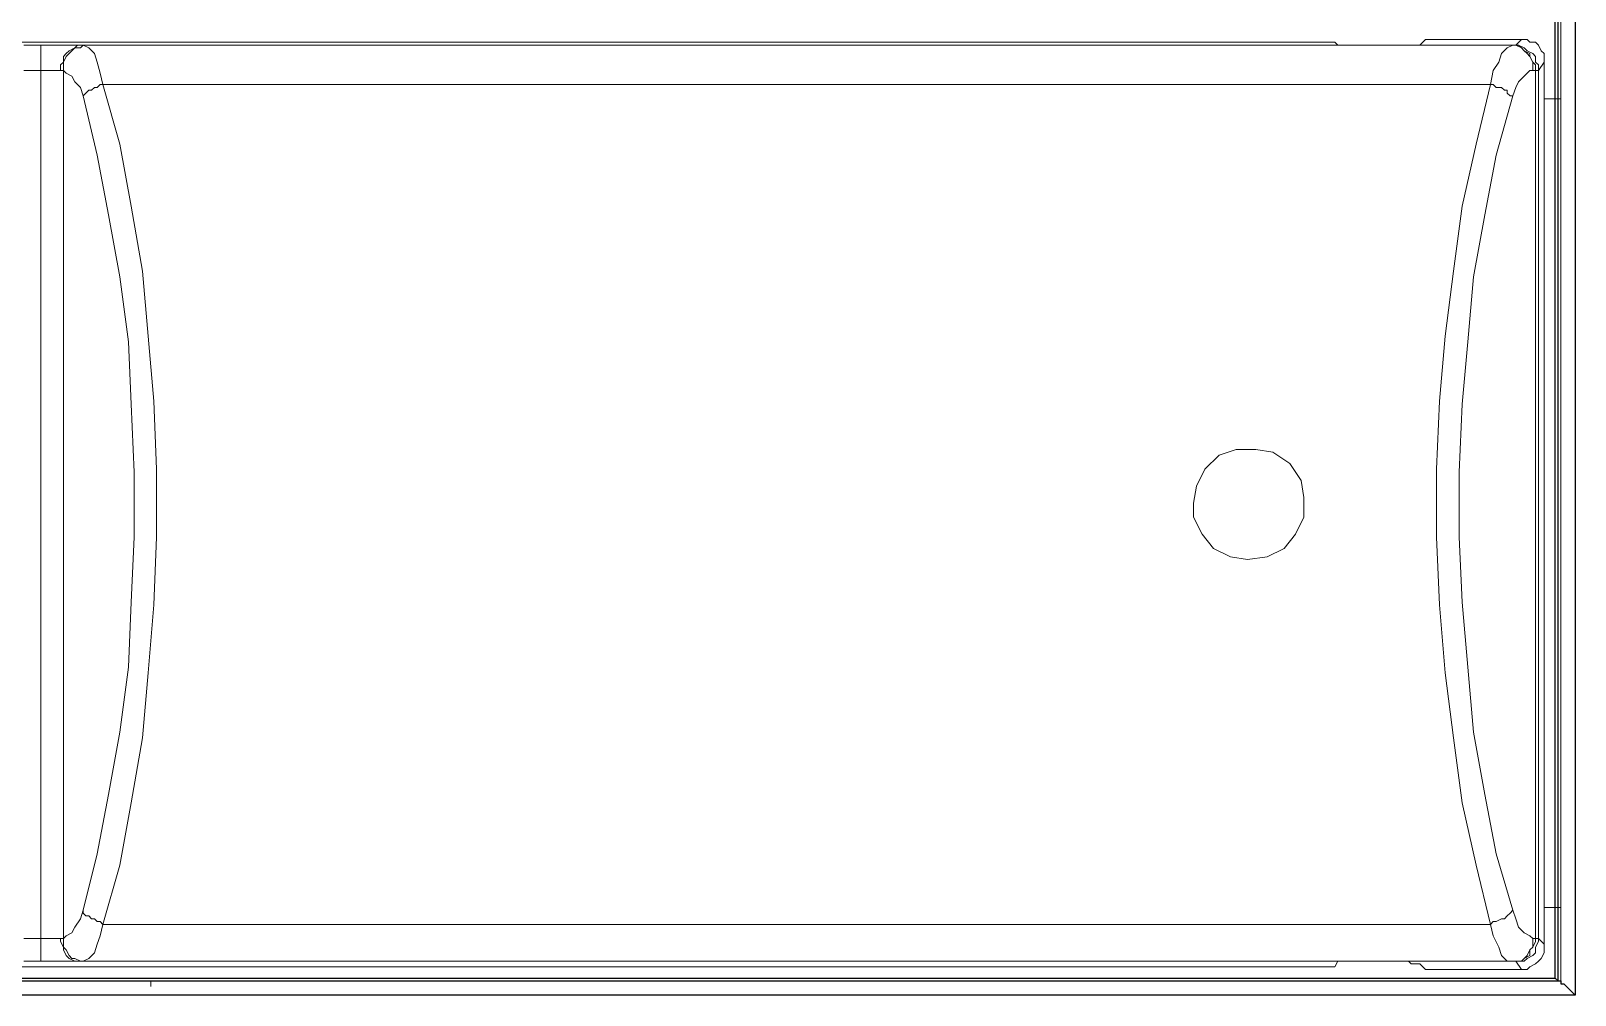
# Model space of a CAD drawing. Header units: centimetres. Extents: x -4.9 to 8, y -12.7 to 4.
# Drawn here: x -0.618 to 1.31, y -5.744 to -4.541 of the extents above; entities that cross this region are included whole.
import ezdxf

# ---------------------------------------------------------------- set-up
doc = ezdxf.new("R2010")
doc.units = ezdxf.units.CM
doc.header["$MEASUREMENT"] = 0
doc.layers.add('Layer 1', color=7, linetype='Continuous')

msp = doc.modelspace()

# ---------------------------------------------------------------- linework, layer by layer
at = {"layer": 'Layer 1', "color": 250, "lineweight": 25}
for points in [[(1.30966, 1.40011), (1.30966, 1.40011), (1.30966, -5.74365), (1.30966, -5.74365)], [(1.28495, -5.72248), (1.28495, -5.72248), (1.28495, 1.37893), (1.28495, 1.37893)], [(1.28848, -5.72601), (1.28848, -5.72601), (1.28848, 1.38246), (1.28848, 1.38246)], [(-2.53563, -5.72248), (-2.53563, -5.72248), (1.28495, -5.72248), (1.28495, -5.72248)], [(1.28495, -5.72248), (1.28495, -5.72248), (1.28848, -5.72601), (1.28848, -5.72601)], [(1.30966, -5.74365), (1.30966, -5.74365), (-2.5568, -5.74365), (-2.5568, -5.74365)], [(-2.53916, -5.72601), (-2.53916, -5.72601), (1.28848, -5.72601), (1.28848, -5.72601)]]:
    msp.add_open_spline(points, degree=3, dxfattribs=at)
at = {"layer": 'Layer 1', "color": 250, "lineweight": 20}
for points in [[(1.29203, -5.72601), (1.29203, -5.72601), (1.29203, -4.08911), (1.29203, -4.08911)], [(-2.24281, -4.55479), (-2.24281, -4.55479), (1.0098, -4.55479), (1.0098, -4.55479)], [(-0.62709, -4.55832), (-0.62709, -4.55832), (-0.60592, -4.55832), (-0.60592, -4.55832)], [(-0.55653, -4.55832), (-0.55653, -4.55832), (1.23206, -4.55832), (1.23206, -4.55832)], [(-0.55653, -4.55832), (-0.55653, -4.55832), (-0.553, -4.55832), (-0.553, -4.55832)], [(1.01333, -4.55832), (1.01333, -4.55832), (1.0098, -4.55479), (1.0098, -4.55479)], [(1.08389, -4.55832), (1.08389, -4.55832), (1.01333, -4.55832), (1.01333, -4.55832)], [(1.11564, -4.55832), (1.11564, -4.55832), (1.12269, -4.55126), (1.12269, -4.55126)], [(1.12269, -4.55126), (1.12269, -4.55126), (1.24264, -4.55126), (1.24264, -4.55126)], [(1.23206, -4.55832), (1.23206, -4.55832), (1.23206, -4.55832), (1.23206, -4.55832)], [(1.23558, -4.55832), (1.23558, -4.55832), (1.24264, -4.55126), (1.24264, -4.55126)], [(1.27086, -4.57949), (1.27086, -4.57949), (1.26381, -4.59007), (1.26381, -4.59007)], [(1.27086, -4.62535), (1.27086, -4.62535), (1.27086, -4.57949), (1.27086, -4.57949)], [(-0.60592, -4.59007), (-0.60592, -4.59007), (-0.62709, -4.59007), (-0.62709, -4.59007)], [(-0.60592, -5.67309), (-0.60592, -5.67309), (-0.60592, -4.59007), (-0.60592, -4.59007)], [(-0.5777, -4.59007), (-0.5777, -4.59007), (-0.58123, -4.59007), (-0.58123, -4.59007)], [(-0.5777, -5.67309), (-0.5777, -5.67309), (-0.5777, -4.59007), (-0.5777, -4.59007)], [(-0.52831, -4.60771), (-0.52831, -4.60771), (1.20383, -4.60771), (1.20383, -4.60771)], [(1.26028, -4.59007), (1.26028, -4.59007), (1.25675, -4.59007), (1.25675, -4.59007)], [(1.26028, -5.67309), (1.26028, -5.67309), (1.26028, -4.59007), (1.26028, -4.59007)], [(1.26381, -4.59007), (1.26381, -4.59007), (1.26381, -5.67309), (1.26381, -5.67309)], [(1.27086, -4.62535), (1.27086, -4.62535), (1.27086, -5.63429), (1.27086, -5.63429)], [(1.27086, -4.62535), (1.27086, -4.62535), (1.29203, -4.62535), (1.29203, -4.62535)], [(1.27086, -5.68015), (1.27086, -5.68015), (1.27086, -5.63429), (1.27086, -5.63429)], [(1.27086, -5.63429), (1.27086, -5.63429), (1.29203, -5.63429), (1.29203, -5.63429)], [(-0.52831, -5.65546), (-0.52831, -5.65546), (1.20383, -5.65546), (1.20383, -5.65546)], [(-0.62709, -5.67309), (-0.62709, -5.67309), (-0.60592, -5.67309), (-0.60592, -5.67309)], [(-0.58123, -5.67309), (-0.58123, -5.67309), (-0.5777, -5.67309), (-0.5777, -5.67309)], [(1.25675, -5.67309), (1.25675, -5.67309), (1.26028, -5.67309), (1.26028, -5.67309)], [(1.26028, -5.67309), (1.26028, -5.67309), (1.26381, -5.67309), (1.26381, -5.67309)], [(1.26381, -5.67309), (1.26381, -5.67309), (1.27086, -5.68015), (1.27086, -5.68015)], [(-0.60592, -5.70132), (-0.60592, -5.70132), (-0.62709, -5.70132), (-0.62709, -5.70132)], [(-0.55653, -5.70132), (-0.55653, -5.70132), (1.23206, -5.70132), (1.23206, -5.70132)], [(-0.553, -5.70132), (-0.553, -5.70132), (-0.55653, -5.70132), (-0.55653, -5.70132)], [(1.01333, -5.70132), (1.01333, -5.70132), (1.0098, -5.70837), (1.0098, -5.70837)], [(1.08389, -5.70132), (1.08389, -5.70132), (1.01333, -5.70132), (1.01333, -5.70132)], [(1.12269, -5.7119), (1.12269, -5.7119), (1.11564, -5.70485), (1.11564, -5.70485)], [(1.23206, -5.70132), (1.23206, -5.70132), (1.23206, -5.70132), (1.23206, -5.70132)], [(1.24264, -5.7119), (1.24264, -5.7119), (1.23558, -5.70132), (1.23558, -5.70132)], [(1.0098, -5.70837), (1.0098, -5.70837), (-2.24281, -5.70837), (-2.24281, -5.70837)], [(1.12269, -5.7119), (1.12269, -5.7119), (1.24264, -5.7119), (1.24264, -5.7119)], [(-0.46834, -5.73307), (-0.46834, -5.73307), (-0.46834, -5.72601), (-0.46834, -5.72601)], [(-0.46834, -5.72601), (-0.46834, -5.72601), (1.29203, -5.72601), (1.29203, -5.72601)]]:
    msp.add_open_spline(points, degree=3, dxfattribs=at)
for points, knots in [([(-0.60592, -4.55832), (-0.60592, -4.55832), (-0.59534, -4.55832), (-0.59534, -4.55832), (-0.59534, -4.55832), (-0.59534, -4.55832), (-0.58123, -4.55832), (-0.58123, -4.55832), (-0.58123, -4.55832), (-0.58123, -4.55832), (-0.57064, -4.55832), (-0.57064, -4.55832), (-0.57064, -4.55832), (-0.57064, -4.55832), (-0.56359, -4.55832), (-0.56359, -4.55832), (-0.56359, -4.55832), (-0.56359, -4.55832), (-0.55653, -4.55832), (-0.55653, -4.55832)], [0, 0, 0, 0, 0.1666667, 0.1666667, 0.1666667, 0.1666667, 0.3333333, 0.3333333, 0.3333333, 0.3333333, 0.5, 0.5, 0.5, 0.5, 0.6666667, 0.6666667, 0.6666667, 0.6666667, 1, 1, 1, 1]), ([(-0.60592, -4.55832), (-0.60592, -4.55832), (-0.60592, -4.55832), (-0.60592, -4.55832), (-0.60592, -4.55832), (-0.60592, -4.55832), (-0.60592, -4.56184), (-0.60592, -4.56184), (-0.60592, -4.56184), (-0.60592, -4.56184), (-0.60592, -4.56537), (-0.60592, -4.56537), (-0.60592, -4.56537), (-0.60592, -4.56537), (-0.60592, -4.5689), (-0.60592, -4.5689), (-0.60592, -4.5689), (-0.60592, -4.5689), (-0.60592, -4.57243), (-0.60592, -4.57243), (-0.60592, -4.57243), (-0.60592, -4.57243), (-0.60592, -4.57596), (-0.60592, -4.57596), (-0.60592, -4.57596), (-0.60592, -4.57596), (-0.60592, -4.58301), (-0.60592, -4.58301), (-0.60592, -4.58301), (-0.60592, -4.58301), (-0.60592, -4.59007), (-0.60592, -4.59007)], [0, 0, 0, 0, 0.1111111, 0.1111111, 0.1111111, 0.1111111, 0.2222222, 0.2222222, 0.2222222, 0.2222222, 0.3333333, 0.3333333, 0.3333333, 0.3333333, 0.4444444, 0.4444444, 0.4444444, 0.4444444, 0.5555556, 0.5555556, 0.5555556, 0.5555556, 0.6666667, 0.6666667, 0.6666667, 0.6666667, 0.7777778, 0.7777778, 0.7777778, 0.7777778, 1, 1, 1, 1]), ([(-0.55653, -4.55832), (-0.55653, -4.55832), (-0.56006, -4.55832), (-0.56006, -4.55832), (-0.56006, -4.55832), (-0.56006, -4.55832), (-0.56359, -4.56184), (-0.56359, -4.56184), (-0.56359, -4.56184), (-0.56359, -4.56184), (-0.57064, -4.56537), (-0.57064, -4.56537), (-0.57064, -4.56537), (-0.57064, -4.56537), (-0.57417, -4.5689), (-0.57417, -4.5689), (-0.57417, -4.5689), (-0.57417, -4.5689), (-0.5777, -4.57243), (-0.5777, -4.57243), (-0.5777, -4.57243), (-0.5777, -4.57243), (-0.5777, -4.57949), (-0.5777, -4.57949), (-0.5777, -4.57949), (-0.5777, -4.57949), (-0.58123, -4.58301), (-0.58123, -4.58301), (-0.58123, -4.58301), (-0.58123, -4.58301), (-0.58123, -4.59007), (-0.58123, -4.59007)], [0, 0, 0, 0, 0.1111111, 0.1111111, 0.1111111, 0.1111111, 0.2222222, 0.2222222, 0.2222222, 0.2222222, 0.3333333, 0.3333333, 0.3333333, 0.3333333, 0.4444444, 0.4444444, 0.4444444, 0.4444444, 0.5555556, 0.5555556, 0.5555556, 0.5555556, 0.6666667, 0.6666667, 0.6666667, 0.6666667, 0.7777778, 0.7777778, 0.7777778, 0.7777778, 1, 1, 1, 1]), ([(-0.553, -4.55832), (-0.553, -4.55832), (-0.55653, -4.56184), (-0.55653, -4.56184), (-0.55653, -4.56184), (-0.55653, -4.56184), (-0.56359, -4.56184), (-0.56359, -4.56184), (-0.56359, -4.56184), (-0.56359, -4.56184), (-0.56712, -4.56537), (-0.56712, -4.56537), (-0.56712, -4.56537), (-0.56712, -4.56537), (-0.57064, -4.5689), (-0.57064, -4.5689), (-0.57064, -4.5689), (-0.57064, -4.5689), (-0.57417, -4.57243), (-0.57417, -4.57243), (-0.57417, -4.57243), (-0.57417, -4.57243), (-0.5777, -4.57949), (-0.5777, -4.57949), (-0.5777, -4.57949), (-0.5777, -4.57949), (-0.5777, -4.58301), (-0.5777, -4.58301), (-0.5777, -4.58301), (-0.5777, -4.58301), (-0.5777, -4.59007), (-0.5777, -4.59007)], [0, 0, 0, 0, 0.1111111, 0.1111111, 0.1111111, 0.1111111, 0.2222222, 0.2222222, 0.2222222, 0.2222222, 0.3333333, 0.3333333, 0.3333333, 0.3333333, 0.4444444, 0.4444444, 0.4444444, 0.4444444, 0.5555556, 0.5555556, 0.5555556, 0.5555556, 0.6666667, 0.6666667, 0.6666667, 0.6666667, 0.7777778, 0.7777778, 0.7777778, 0.7777778, 1, 1, 1, 1]), ([(-0.553, -4.55832), (-0.553, -4.55832), (-0.54595, -4.56184), (-0.54595, -4.56184), (-0.54595, -4.56184), (-0.54595, -4.56184), (-0.53889, -4.5689), (-0.53889, -4.5689), (-0.53889, -4.5689), (-0.53889, -4.5689), (-0.53537, -4.57949), (-0.53537, -4.57949), (-0.53537, -4.57949), (-0.53537, -4.57949), (-0.53184, -4.5936), (-0.53184, -4.5936), (-0.53184, -4.5936), (-0.53184, -4.5936), (-0.52831, -4.60771), (-0.52831, -4.60771)], [0, 0, 0, 0, 0.1666667, 0.1666667, 0.1666667, 0.1666667, 0.3333333, 0.3333333, 0.3333333, 0.3333333, 0.5, 0.5, 0.5, 0.5, 0.6666667, 0.6666667, 0.6666667, 0.6666667, 1, 1, 1, 1]), ([(1.11564, -4.55832), (1.11564, -4.55832), (1.11564, -4.55832), (1.11564, -4.55832), (1.11564, -4.55832), (1.11564, -4.55832), (1.11211, -4.55832), (1.11211, -4.55832), (1.11211, -4.55832), (1.11211, -4.55832), (1.10858, -4.55832), (1.10858, -4.55832), (1.10858, -4.55832), (1.10858, -4.55832), (1.10506, -4.55832), (1.10506, -4.55832), (1.10506, -4.55832), (1.10506, -4.55832), (1.10153, -4.55832), (1.10153, -4.55832), (1.10153, -4.55832), (1.10153, -4.55832), (1.098, -4.55832), (1.098, -4.55832), (1.098, -4.55832), (1.098, -4.55832), (1.09094, -4.55832), (1.09094, -4.55832), (1.09094, -4.55832), (1.09094, -4.55832), (1.08389, -4.55832), (1.08389, -4.55832)], [0, 0, 0, 0, 0.1111111, 0.1111111, 0.1111111, 0.1111111, 0.2222222, 0.2222222, 0.2222222, 0.2222222, 0.3333333, 0.3333333, 0.3333333, 0.3333333, 0.4444444, 0.4444444, 0.4444444, 0.4444444, 0.5555556, 0.5555556, 0.5555556, 0.5555556, 0.6666667, 0.6666667, 0.6666667, 0.6666667, 0.7777778, 0.7777778, 0.7777778, 0.7777778, 1, 1, 1, 1]), ([(1.20383, -4.60771), (1.20383, -4.60771), (1.20736, -4.59007), (1.20736, -4.59007), (1.20736, -4.59007), (1.20736, -4.59007), (1.21442, -4.57949), (1.21442, -4.57949), (1.21442, -4.57949), (1.21442, -4.57949), (1.21794, -4.5689), (1.21794, -4.5689), (1.21794, -4.5689), (1.21794, -4.5689), (1.225, -4.56184), (1.225, -4.56184), (1.225, -4.56184), (1.225, -4.56184), (1.23206, -4.55832), (1.23206, -4.55832)], [0, 0, 0, 0, 0.1666667, 0.1666667, 0.1666667, 0.1666667, 0.3333333, 0.3333333, 0.3333333, 0.3333333, 0.5, 0.5, 0.5, 0.5, 0.6666667, 0.6666667, 0.6666667, 0.6666667, 1, 1, 1, 1]), ([(1.23206, -4.55832), (1.23206, -4.55832), (1.23558, -4.55832), (1.23558, -4.55832), (1.23558, -4.55832), (1.23558, -4.55832), (1.24264, -4.56184), (1.24264, -4.56184), (1.24264, -4.56184), (1.24264, -4.56184), (1.24617, -4.56537), (1.24617, -4.56537), (1.24617, -4.56537), (1.24617, -4.56537), (1.24969, -4.5689), (1.24969, -4.5689), (1.24969, -4.5689), (1.24969, -4.5689), (1.25322, -4.57243), (1.25322, -4.57243), (1.25322, -4.57243), (1.25322, -4.57243), (1.25675, -4.57949), (1.25675, -4.57949), (1.25675, -4.57949), (1.25675, -4.57949), (1.25675, -4.58301), (1.25675, -4.58301), (1.25675, -4.58301), (1.25675, -4.58301), (1.25675, -4.59007), (1.25675, -4.59007)], [0, 0, 0, 0, 0.1111111, 0.1111111, 0.1111111, 0.1111111, 0.2222222, 0.2222222, 0.2222222, 0.2222222, 0.3333333, 0.3333333, 0.3333333, 0.3333333, 0.4444444, 0.4444444, 0.4444444, 0.4444444, 0.5555556, 0.5555556, 0.5555556, 0.5555556, 0.6666667, 0.6666667, 0.6666667, 0.6666667, 0.7777778, 0.7777778, 0.7777778, 0.7777778, 1, 1, 1, 1]), ([(1.23206, -4.55832), (1.23206, -4.55832), (1.23911, -4.55832), (1.23911, -4.55832), (1.23911, -4.55832), (1.23911, -4.55832), (1.24264, -4.56184), (1.24264, -4.56184), (1.24264, -4.56184), (1.24264, -4.56184), (1.24617, -4.56537), (1.24617, -4.56537), (1.24617, -4.56537), (1.24617, -4.56537), (1.25322, -4.5689), (1.25322, -4.5689), (1.25322, -4.5689), (1.25322, -4.5689), (1.25322, -4.57243), (1.25322, -4.57243), (1.25322, -4.57243), (1.25322, -4.57243), (1.25675, -4.57949), (1.25675, -4.57949), (1.25675, -4.57949), (1.25675, -4.57949), (1.26028, -4.58301), (1.26028, -4.58301), (1.26028, -4.58301), (1.26028, -4.58301), (1.26028, -4.59007), (1.26028, -4.59007)], [0, 0, 0, 0, 0.1111111, 0.1111111, 0.1111111, 0.1111111, 0.2222222, 0.2222222, 0.2222222, 0.2222222, 0.3333333, 0.3333333, 0.3333333, 0.3333333, 0.4444444, 0.4444444, 0.4444444, 0.4444444, 0.5555556, 0.5555556, 0.5555556, 0.5555556, 0.6666667, 0.6666667, 0.6666667, 0.6666667, 0.7777778, 0.7777778, 0.7777778, 0.7777778, 1, 1, 1, 1]), ([(1.23206, -4.55832), (1.23206, -4.55832), (1.23206, -4.55832), (1.23206, -4.55832), (1.23206, -4.55832), (1.23206, -4.55832), (1.23558, -4.55832), (1.23558, -4.55832)], [0, 0, 0, 0, 0.3333333, 0.3333333, 0.3333333, 0.3333333, 1, 1, 1, 1]), ([(1.23558, -4.55832), (1.23558, -4.55832), (1.23911, -4.55832), (1.23911, -4.55832), (1.23911, -4.55832), (1.23911, -4.55832), (1.24617, -4.56184), (1.24617, -4.56184), (1.24617, -4.56184), (1.24617, -4.56184), (1.24969, -4.56537), (1.24969, -4.56537), (1.24969, -4.56537), (1.24969, -4.56537), (1.25675, -4.5689), (1.25675, -4.5689), (1.25675, -4.5689), (1.25675, -4.5689), (1.26028, -4.57243), (1.26028, -4.57243), (1.26028, -4.57243), (1.26028, -4.57243), (1.26028, -4.57949), (1.26028, -4.57949), (1.26028, -4.57949), (1.26028, -4.57949), (1.26381, -4.58301), (1.26381, -4.58301), (1.26381, -4.58301), (1.26381, -4.58301), (1.26381, -4.59007), (1.26381, -4.59007)], [0, 0, 0, 0, 0.1111111, 0.1111111, 0.1111111, 0.1111111, 0.2222222, 0.2222222, 0.2222222, 0.2222222, 0.3333333, 0.3333333, 0.3333333, 0.3333333, 0.4444444, 0.4444444, 0.4444444, 0.4444444, 0.5555556, 0.5555556, 0.5555556, 0.5555556, 0.6666667, 0.6666667, 0.6666667, 0.6666667, 0.7777778, 0.7777778, 0.7777778, 0.7777778, 1, 1, 1, 1]), ([(1.24264, -4.55126), (1.24264, -4.55126), (1.24969, -4.55126), (1.24969, -4.55126), (1.24969, -4.55126), (1.24969, -4.55126), (1.25322, -4.55479), (1.25322, -4.55479), (1.25322, -4.55479), (1.25322, -4.55479), (1.26028, -4.55479), (1.26028, -4.55479), (1.26028, -4.55479), (1.26028, -4.55479), (1.26381, -4.55832), (1.26381, -4.55832), (1.26381, -4.55832), (1.26381, -4.55832), (1.26733, -4.56537), (1.26733, -4.56537), (1.26733, -4.56537), (1.26733, -4.56537), (1.27086, -4.5689), (1.27086, -4.5689), (1.27086, -4.5689), (1.27086, -4.5689), (1.27086, -4.57596), (1.27086, -4.57596), (1.27086, -4.57596), (1.27086, -4.57596), (1.27086, -4.57949), (1.27086, -4.57949)], [0, 0, 0, 0, 0.1111111, 0.1111111, 0.1111111, 0.1111111, 0.2222222, 0.2222222, 0.2222222, 0.2222222, 0.3333333, 0.3333333, 0.3333333, 0.3333333, 0.4444444, 0.4444444, 0.4444444, 0.4444444, 0.5555556, 0.5555556, 0.5555556, 0.5555556, 0.6666667, 0.6666667, 0.6666667, 0.6666667, 0.7777778, 0.7777778, 0.7777778, 0.7777778, 1, 1, 1, 1]), ([(-0.58123, -4.59007), (-0.58123, -4.59007), (-0.58475, -4.59007), (-0.58475, -4.59007), (-0.58475, -4.59007), (-0.58475, -4.59007), (-0.58828, -4.59007), (-0.58828, -4.59007), (-0.58828, -4.59007), (-0.58828, -4.59007), (-0.59534, -4.59007), (-0.59534, -4.59007), (-0.59534, -4.59007), (-0.59534, -4.59007), (-0.59887, -4.59007), (-0.59887, -4.59007), (-0.59887, -4.59007), (-0.59887, -4.59007), (-0.60592, -4.59007), (-0.60592, -4.59007)], [0, 0, 0, 0, 0.1666667, 0.1666667, 0.1666667, 0.1666667, 0.3333333, 0.3333333, 0.3333333, 0.3333333, 0.5, 0.5, 0.5, 0.5, 0.6666667, 0.6666667, 0.6666667, 0.6666667, 1, 1, 1, 1]), ([(-0.553, -4.62182), (-0.553, -4.62182), (-0.55653, -4.61124), (-0.55653, -4.61124), (-0.55653, -4.61124), (-0.55653, -4.61124), (-0.56359, -4.60418), (-0.56359, -4.60418), (-0.56359, -4.60418), (-0.56359, -4.60418), (-0.56712, -4.59712), (-0.56712, -4.59712), (-0.56712, -4.59712), (-0.56712, -4.59712), (-0.57417, -4.5936), (-0.57417, -4.5936), (-0.57417, -4.5936), (-0.57417, -4.5936), (-0.5777, -4.59007), (-0.5777, -4.59007)], [0, 0, 0, 0, 0.1666667, 0.1666667, 0.1666667, 0.1666667, 0.3333333, 0.3333333, 0.3333333, 0.3333333, 0.5, 0.5, 0.5, 0.5, 0.6666667, 0.6666667, 0.6666667, 0.6666667, 1, 1, 1, 1]), ([(-0.52831, -4.60771), (-0.52831, -4.60771), (-0.53184, -4.60771), (-0.53184, -4.60771), (-0.53184, -4.60771), (-0.53184, -4.60771), (-0.53537, -4.61124), (-0.53537, -4.61124), (-0.53537, -4.61124), (-0.53537, -4.61124), (-0.53889, -4.61124), (-0.53889, -4.61124), (-0.53889, -4.61124), (-0.53889, -4.61124), (-0.54242, -4.61476), (-0.54242, -4.61476), (-0.54242, -4.61476), (-0.54242, -4.61476), (-0.54595, -4.61476), (-0.54595, -4.61476), (-0.54595, -4.61476), (-0.54595, -4.61476), (-0.54948, -4.61829), (-0.54948, -4.61829), (-0.54948, -4.61829), (-0.54948, -4.61829), (-0.553, -4.62182), (-0.553, -4.62182)], [0, 0, 0, 0, 0.125, 0.125, 0.125, 0.125, 0.25, 0.25, 0.25, 0.25, 0.375, 0.375, 0.375, 0.375, 0.5, 0.5, 0.5, 0.5, 0.625, 0.625, 0.625, 0.625, 0.75, 0.75, 0.75, 0.75, 1, 1, 1, 1]), ([(-0.52831, -4.60771), (-0.52831, -4.60771), (-0.50714, -4.68179), (-0.50714, -4.68179), (-0.50714, -4.68179), (-0.50714, -4.68179), (-0.49303, -4.7594), (-0.49303, -4.7594), (-0.49303, -4.7594), (-0.49303, -4.7594), (-0.47892, -4.84054), (-0.47892, -4.84054), (-0.47892, -4.84054), (-0.47892, -4.84054), (-0.47187, -4.92168), (-0.47187, -4.92168), (-0.47187, -4.92168), (-0.47187, -4.92168), (-0.46481, -5.00282), (-0.46481, -5.00282), (-0.46481, -5.00282), (-0.46481, -5.00282), (-0.46128, -5.08749), (-0.46128, -5.08749), (-0.46128, -5.08749), (-0.46128, -5.08749), (-0.46128, -5.17215), (-0.46128, -5.17215), (-0.46128, -5.17215), (-0.46128, -5.17215), (-0.46481, -5.25682), (-0.46481, -5.25682), (-0.46481, -5.25682), (-0.46481, -5.25682), (-0.47187, -5.34149), (-0.47187, -5.34149), (-0.47187, -5.34149), (-0.47187, -5.34149), (-0.47892, -5.42262), (-0.47892, -5.42262), (-0.47892, -5.42262), (-0.47892, -5.42262), (-0.49303, -5.50376), (-0.49303, -5.50376), (-0.49303, -5.50376), (-0.49303, -5.50376), (-0.50714, -5.58137), (-0.50714, -5.58137), (-0.50714, -5.58137), (-0.50714, -5.58137), (-0.52831, -5.65546), (-0.52831, -5.65546)], [0, 0, 0, 0, 0.0714286, 0.0714286, 0.0714286, 0.0714286, 0.1428571, 0.1428571, 0.1428571, 0.1428571, 0.2142857, 0.2142857, 0.2142857, 0.2142857, 0.2857143, 0.2857143, 0.2857143, 0.2857143, 0.3571429, 0.3571429, 0.3571429, 0.3571429, 0.4285714, 0.4285714, 0.4285714, 0.4285714, 0.5, 0.5, 0.5, 0.5, 0.5714286, 0.5714286, 0.5714286, 0.5714286, 0.6428571, 0.6428571, 0.6428571, 0.6428571, 0.7142857, 0.7142857, 0.7142857, 0.7142857, 0.7857143, 0.7857143, 0.7857143, 0.7857143, 0.8571429, 0.8571429, 0.8571429, 0.8571429, 1, 1, 1, 1]), ([(1.20383, -5.65546), (1.20383, -5.65546), (1.18619, -5.58137), (1.18619, -5.58137), (1.18619, -5.58137), (1.18619, -5.58137), (1.16855, -5.50376), (1.16855, -5.50376), (1.16855, -5.50376), (1.16855, -5.50376), (1.15797, -5.42262), (1.15797, -5.42262), (1.15797, -5.42262), (1.15797, -5.42262), (1.14739, -5.34149), (1.14739, -5.34149), (1.14739, -5.34149), (1.14739, -5.34149), (1.14033, -5.25682), (1.14033, -5.25682), (1.14033, -5.25682), (1.14033, -5.25682), (1.13681, -5.17215), (1.13681, -5.17215), (1.13681, -5.17215), (1.13681, -5.17215), (1.13681, -5.08749), (1.13681, -5.08749), (1.13681, -5.08749), (1.13681, -5.08749), (1.14033, -5.00282), (1.14033, -5.00282), (1.14033, -5.00282), (1.14033, -5.00282), (1.14739, -4.92168), (1.14739, -4.92168), (1.14739, -4.92168), (1.14739, -4.92168), (1.15797, -4.84054), (1.15797, -4.84054), (1.15797, -4.84054), (1.15797, -4.84054), (1.16855, -4.7594), (1.16855, -4.7594), (1.16855, -4.7594), (1.16855, -4.7594), (1.18619, -4.68179), (1.18619, -4.68179), (1.18619, -4.68179), (1.18619, -4.68179), (1.20383, -4.60771), (1.20383, -4.60771)], [0, 0, 0, 0, 0.0714286, 0.0714286, 0.0714286, 0.0714286, 0.1428571, 0.1428571, 0.1428571, 0.1428571, 0.2142857, 0.2142857, 0.2142857, 0.2142857, 0.2857143, 0.2857143, 0.2857143, 0.2857143, 0.3571429, 0.3571429, 0.3571429, 0.3571429, 0.4285714, 0.4285714, 0.4285714, 0.4285714, 0.5, 0.5, 0.5, 0.5, 0.5714286, 0.5714286, 0.5714286, 0.5714286, 0.6428571, 0.6428571, 0.6428571, 0.6428571, 0.7142857, 0.7142857, 0.7142857, 0.7142857, 0.7857143, 0.7857143, 0.7857143, 0.7857143, 0.8571429, 0.8571429, 0.8571429, 0.8571429, 1, 1, 1, 1]), ([(1.20383, -4.60771), (1.20383, -4.60771), (1.20736, -4.60771), (1.20736, -4.60771), (1.20736, -4.60771), (1.20736, -4.60771), (1.21089, -4.61124), (1.21089, -4.61124), (1.21089, -4.61124), (1.21089, -4.61124), (1.21794, -4.61124), (1.21794, -4.61124), (1.21794, -4.61124), (1.21794, -4.61124), (1.22147, -4.61476), (1.22147, -4.61476), (1.22147, -4.61476), (1.22147, -4.61476), (1.225, -4.61476), (1.225, -4.61476), (1.225, -4.61476), (1.225, -4.61476), (1.225, -4.61829), (1.225, -4.61829), (1.225, -4.61829), (1.225, -4.61829), (1.22853, -4.62182), (1.22853, -4.62182), (1.22853, -4.62182), (1.22853, -4.62182), (1.23206, -4.62182), (1.23206, -4.62182)], [0, 0, 0, 0, 0.1111111, 0.1111111, 0.1111111, 0.1111111, 0.2222222, 0.2222222, 0.2222222, 0.2222222, 0.3333333, 0.3333333, 0.3333333, 0.3333333, 0.4444444, 0.4444444, 0.4444444, 0.4444444, 0.5555556, 0.5555556, 0.5555556, 0.5555556, 0.6666667, 0.6666667, 0.6666667, 0.6666667, 0.7777778, 0.7777778, 0.7777778, 0.7777778, 1, 1, 1, 1]), ([(1.25675, -4.59007), (1.25675, -4.59007), (1.25322, -4.59007), (1.25322, -4.59007), (1.25322, -4.59007), (1.25322, -4.59007), (1.24617, -4.59712), (1.24617, -4.59712), (1.24617, -4.59712), (1.24617, -4.59712), (1.23911, -4.60418), (1.23911, -4.60418), (1.23911, -4.60418), (1.23911, -4.60418), (1.23558, -4.61124), (1.23558, -4.61124), (1.23558, -4.61124), (1.23558, -4.61124), (1.23206, -4.62182), (1.23206, -4.62182)], [0, 0, 0, 0, 0.1666667, 0.1666667, 0.1666667, 0.1666667, 0.3333333, 0.3333333, 0.3333333, 0.3333333, 0.5, 0.5, 0.5, 0.5, 0.6666667, 0.6666667, 0.6666667, 0.6666667, 1, 1, 1, 1]), ([(1.26381, -4.59007), (1.26381, -4.59007), (1.26381, -4.59007), (1.26381, -4.59007), (1.26381, -4.59007), (1.26381, -4.59007), (1.26028, -4.59007), (1.26028, -4.59007)], [0, 0, 0, 0, 0.3333333, 0.3333333, 0.3333333, 0.3333333, 1, 1, 1, 1]), ([(-0.553, -5.63782), (-0.553, -5.63782), (-0.53537, -5.56726), (-0.53537, -5.56726), (-0.53537, -5.56726), (-0.53537, -5.56726), (-0.52125, -5.49318), (-0.52125, -5.49318), (-0.52125, -5.49318), (-0.52125, -5.49318), (-0.50714, -5.41557), (-0.50714, -5.41557), (-0.50714, -5.41557), (-0.50714, -5.41557), (-0.49656, -5.33443), (-0.49656, -5.33443), (-0.49656, -5.33443), (-0.49656, -5.33443), (-0.49303, -5.25329), (-0.49303, -5.25329), (-0.49303, -5.25329), (-0.49303, -5.25329), (-0.4895, -5.17215), (-0.4895, -5.17215), (-0.4895, -5.17215), (-0.4895, -5.17215), (-0.4895, -5.09101), (-0.4895, -5.09101), (-0.4895, -5.09101), (-0.4895, -5.09101), (-0.49303, -5.00634), (-0.49303, -5.00634), (-0.49303, -5.00634), (-0.49303, -5.00634), (-0.49656, -4.92874), (-0.49656, -4.92874), (-0.49656, -4.92874), (-0.49656, -4.92874), (-0.50714, -4.84759), (-0.50714, -4.84759), (-0.50714, -4.84759), (-0.50714, -4.84759), (-0.52125, -4.76999), (-0.52125, -4.76999), (-0.52125, -4.76999), (-0.52125, -4.76999), (-0.53537, -4.6959), (-0.53537, -4.6959), (-0.53537, -4.6959), (-0.53537, -4.6959), (-0.553, -4.62182), (-0.553, -4.62182)], [0, 0, 0, 0, 0.0714286, 0.0714286, 0.0714286, 0.0714286, 0.1428571, 0.1428571, 0.1428571, 0.1428571, 0.2142857, 0.2142857, 0.2142857, 0.2142857, 0.2857143, 0.2857143, 0.2857143, 0.2857143, 0.3571429, 0.3571429, 0.3571429, 0.3571429, 0.4285714, 0.4285714, 0.4285714, 0.4285714, 0.5, 0.5, 0.5, 0.5, 0.5714286, 0.5714286, 0.5714286, 0.5714286, 0.6428571, 0.6428571, 0.6428571, 0.6428571, 0.7142857, 0.7142857, 0.7142857, 0.7142857, 0.7857143, 0.7857143, 0.7857143, 0.7857143, 0.8571429, 0.8571429, 0.8571429, 0.8571429, 1, 1, 1, 1]), ([(1.23206, -4.62182), (1.23206, -4.62182), (1.21089, -4.6959), (1.21089, -4.6959), (1.21089, -4.6959), (1.21089, -4.6959), (1.19678, -4.76999), (1.19678, -4.76999), (1.19678, -4.76999), (1.19678, -4.76999), (1.18267, -4.84759), (1.18267, -4.84759), (1.18267, -4.84759), (1.18267, -4.84759), (1.17561, -4.92874), (1.17561, -4.92874), (1.17561, -4.92874), (1.17561, -4.92874), (1.16855, -5.00634), (1.16855, -5.00634), (1.16855, -5.00634), (1.16855, -5.00634), (1.16503, -5.09101), (1.16503, -5.09101), (1.16503, -5.09101), (1.16503, -5.09101), (1.16503, -5.17215), (1.16503, -5.17215), (1.16503, -5.17215), (1.16503, -5.17215), (1.16855, -5.25329), (1.16855, -5.25329), (1.16855, -5.25329), (1.16855, -5.25329), (1.17561, -5.33443), (1.17561, -5.33443), (1.17561, -5.33443), (1.17561, -5.33443), (1.18267, -5.41557), (1.18267, -5.41557), (1.18267, -5.41557), (1.18267, -5.41557), (1.19678, -5.49318), (1.19678, -5.49318), (1.19678, -5.49318), (1.19678, -5.49318), (1.21089, -5.56726), (1.21089, -5.56726), (1.21089, -5.56726), (1.21089, -5.56726), (1.23206, -5.63782), (1.23206, -5.63782)], [0, 0, 0, 0, 0.0714286, 0.0714286, 0.0714286, 0.0714286, 0.1428571, 0.1428571, 0.1428571, 0.1428571, 0.2142857, 0.2142857, 0.2142857, 0.2142857, 0.2857143, 0.2857143, 0.2857143, 0.2857143, 0.3571429, 0.3571429, 0.3571429, 0.3571429, 0.4285714, 0.4285714, 0.4285714, 0.4285714, 0.5, 0.5, 0.5, 0.5, 0.5714286, 0.5714286, 0.5714286, 0.5714286, 0.6428571, 0.6428571, 0.6428571, 0.6428571, 0.7142857, 0.7142857, 0.7142857, 0.7142857, 0.7857143, 0.7857143, 0.7857143, 0.7857143, 0.8571429, 0.8571429, 0.8571429, 0.8571429, 1, 1, 1, 1]), ([(0.83342, -5.12982), (0.83342, -5.12982), (0.83695, -5.10865), (0.83695, -5.10865), (0.83695, -5.10865), (0.83695, -5.10865), (0.84753, -5.08749), (0.84753, -5.08749), (0.84753, -5.08749), (0.84753, -5.08749), (0.86517, -5.06985), (0.86517, -5.06985), (0.86517, -5.06985), (0.86517, -5.06985), (0.88633, -5.06279), (0.88633, -5.06279), (0.88633, -5.06279), (0.88633, -5.06279), (0.91103, -5.06279), (0.91103, -5.06279), (0.91103, -5.06279), (0.91103, -5.06279), (0.93219, -5.06632), (0.93219, -5.06632), (0.93219, -5.06632), (0.93219, -5.06632), (0.95336, -5.08043), (0.95336, -5.08043), (0.95336, -5.08043), (0.95336, -5.08043), (0.96747, -5.1016), (0.96747, -5.1016), (0.96747, -5.1016), (0.96747, -5.1016), (0.971, -5.12276), (0.971, -5.12276), (0.971, -5.12276), (0.971, -5.12276), (0.971, -5.14746), (0.971, -5.14746), (0.971, -5.14746), (0.971, -5.14746), (0.96042, -5.16862), (0.96042, -5.16862), (0.96042, -5.16862), (0.96042, -5.16862), (0.94631, -5.18626), (0.94631, -5.18626), (0.94631, -5.18626), (0.94631, -5.18626), (0.92514, -5.19684), (0.92514, -5.19684), (0.92514, -5.19684), (0.92514, -5.19684), (0.90044, -5.20037), (0.90044, -5.20037), (0.90044, -5.20037), (0.90044, -5.20037), (0.87928, -5.19684), (0.87928, -5.19684), (0.87928, -5.19684), (0.87928, -5.19684), (0.85811, -5.18626), (0.85811, -5.18626), (0.85811, -5.18626), (0.85811, -5.18626), (0.844, -5.16862), (0.844, -5.16862), (0.844, -5.16862), (0.844, -5.16862), (0.83342, -5.14746), (0.83342, -5.14746), (0.83342, -5.14746), (0.83342, -5.14746), (0.83342, -5.12982), (0.83342, -5.12982)], [0, 0, 0, 0, 0.05, 0.05, 0.05, 0.05, 0.1, 0.1, 0.1, 0.1, 0.15, 0.15, 0.15, 0.15, 0.2, 0.2, 0.2, 0.2, 0.25, 0.25, 0.25, 0.25, 0.3, 0.3, 0.3, 0.3, 0.35, 0.35, 0.35, 0.35, 0.4, 0.4, 0.4, 0.4, 0.45, 0.45, 0.45, 0.45, 0.5, 0.5, 0.5, 0.5, 0.55, 0.55, 0.55, 0.55, 0.6, 0.6, 0.6, 0.6, 0.65, 0.65, 0.65, 0.65, 0.7, 0.7, 0.7, 0.7, 0.75, 0.75, 0.75, 0.75, 0.8, 0.8, 0.8, 0.8, 0.85, 0.85, 0.85, 0.85, 0.9, 0.9, 0.9, 0.9, 1, 1, 1, 1]), ([(0.83342, -5.12982), (0.83342, -5.12982), (0.83695, -5.10865), (0.83695, -5.10865), (0.83695, -5.10865), (0.83695, -5.10865), (0.84753, -5.08749), (0.84753, -5.08749), (0.84753, -5.08749), (0.84753, -5.08749), (0.86517, -5.06985), (0.86517, -5.06985), (0.86517, -5.06985), (0.86517, -5.06985), (0.88633, -5.06279), (0.88633, -5.06279), (0.88633, -5.06279), (0.88633, -5.06279), (0.91103, -5.06279), (0.91103, -5.06279), (0.91103, -5.06279), (0.91103, -5.06279), (0.93219, -5.06632), (0.93219, -5.06632), (0.93219, -5.06632), (0.93219, -5.06632), (0.95336, -5.08043), (0.95336, -5.08043), (0.95336, -5.08043), (0.95336, -5.08043), (0.96747, -5.1016), (0.96747, -5.1016), (0.96747, -5.1016), (0.96747, -5.1016), (0.971, -5.12276), (0.971, -5.12276), (0.971, -5.12276), (0.971, -5.12276), (0.971, -5.14746), (0.971, -5.14746), (0.971, -5.14746), (0.971, -5.14746), (0.96042, -5.16862), (0.96042, -5.16862), (0.96042, -5.16862), (0.96042, -5.16862), (0.94631, -5.18626), (0.94631, -5.18626), (0.94631, -5.18626), (0.94631, -5.18626), (0.92514, -5.19684), (0.92514, -5.19684), (0.92514, -5.19684), (0.92514, -5.19684), (0.90044, -5.20037), (0.90044, -5.20037), (0.90044, -5.20037), (0.90044, -5.20037), (0.87928, -5.19684), (0.87928, -5.19684), (0.87928, -5.19684), (0.87928, -5.19684), (0.85811, -5.18626), (0.85811, -5.18626), (0.85811, -5.18626), (0.85811, -5.18626), (0.844, -5.16862), (0.844, -5.16862), (0.844, -5.16862), (0.844, -5.16862), (0.83342, -5.14746), (0.83342, -5.14746), (0.83342, -5.14746), (0.83342, -5.14746), (0.83342, -5.12982), (0.83342, -5.12982)], [0, 0, 0, 0, 0.05, 0.05, 0.05, 0.05, 0.1, 0.1, 0.1, 0.1, 0.15, 0.15, 0.15, 0.15, 0.2, 0.2, 0.2, 0.2, 0.25, 0.25, 0.25, 0.25, 0.3, 0.3, 0.3, 0.3, 0.35, 0.35, 0.35, 0.35, 0.4, 0.4, 0.4, 0.4, 0.45, 0.45, 0.45, 0.45, 0.5, 0.5, 0.5, 0.5, 0.55, 0.55, 0.55, 0.55, 0.6, 0.6, 0.6, 0.6, 0.65, 0.65, 0.65, 0.65, 0.7, 0.7, 0.7, 0.7, 0.75, 0.75, 0.75, 0.75, 0.8, 0.8, 0.8, 0.8, 0.85, 0.85, 0.85, 0.85, 0.9, 0.9, 0.9, 0.9, 1, 1, 1, 1]), ([(-0.5777, -5.67309), (-0.5777, -5.67309), (-0.57417, -5.66957), (-0.57417, -5.66957), (-0.57417, -5.66957), (-0.57417, -5.66957), (-0.56712, -5.66604), (-0.56712, -5.66604), (-0.56712, -5.66604), (-0.56712, -5.66604), (-0.56359, -5.65899), (-0.56359, -5.65899), (-0.56359, -5.65899), (-0.56359, -5.65899), (-0.55653, -5.6484), (-0.55653, -5.6484), (-0.55653, -5.6484), (-0.55653, -5.6484), (-0.553, -5.63782), (-0.553, -5.63782)], [0, 0, 0, 0, 0.1666667, 0.1666667, 0.1666667, 0.1666667, 0.3333333, 0.3333333, 0.3333333, 0.3333333, 0.5, 0.5, 0.5, 0.5, 0.6666667, 0.6666667, 0.6666667, 0.6666667, 1, 1, 1, 1]), ([(-0.553, -5.63782), (-0.553, -5.63782), (-0.553, -5.64134), (-0.553, -5.64134), (-0.553, -5.64134), (-0.553, -5.64134), (-0.54948, -5.64487), (-0.54948, -5.64487), (-0.54948, -5.64487), (-0.54948, -5.64487), (-0.54595, -5.64487), (-0.54595, -5.64487), (-0.54595, -5.64487), (-0.54595, -5.64487), (-0.54242, -5.6484), (-0.54242, -5.6484), (-0.54242, -5.6484), (-0.54242, -5.6484), (-0.53889, -5.6484), (-0.53889, -5.6484), (-0.53889, -5.6484), (-0.53889, -5.6484), (-0.53537, -5.65193), (-0.53537, -5.65193), (-0.53537, -5.65193), (-0.53537, -5.65193), (-0.53184, -5.65193), (-0.53184, -5.65193), (-0.53184, -5.65193), (-0.53184, -5.65193), (-0.52831, -5.65546), (-0.52831, -5.65546)], [0, 0, 0, 0, 0.1111111, 0.1111111, 0.1111111, 0.1111111, 0.2222222, 0.2222222, 0.2222222, 0.2222222, 0.3333333, 0.3333333, 0.3333333, 0.3333333, 0.4444444, 0.4444444, 0.4444444, 0.4444444, 0.5555556, 0.5555556, 0.5555556, 0.5555556, 0.6666667, 0.6666667, 0.6666667, 0.6666667, 0.7777778, 0.7777778, 0.7777778, 0.7777778, 1, 1, 1, 1]), ([(1.20383, -5.65546), (1.20383, -5.65546), (1.20736, -5.65193), (1.20736, -5.65193), (1.20736, -5.65193), (1.20736, -5.65193), (1.21089, -5.65193), (1.21089, -5.65193), (1.21089, -5.65193), (1.21089, -5.65193), (1.21794, -5.6484), (1.21794, -5.6484), (1.21794, -5.6484), (1.21794, -5.6484), (1.22147, -5.6484), (1.22147, -5.6484), (1.22147, -5.6484), (1.22147, -5.6484), (1.225, -5.64487), (1.225, -5.64487), (1.225, -5.64487), (1.225, -5.64487), (1.22853, -5.64134), (1.22853, -5.64134), (1.22853, -5.64134), (1.22853, -5.64134), (1.23206, -5.63782), (1.23206, -5.63782)], [0, 0, 0, 0, 0.125, 0.125, 0.125, 0.125, 0.25, 0.25, 0.25, 0.25, 0.375, 0.375, 0.375, 0.375, 0.5, 0.5, 0.5, 0.5, 0.625, 0.625, 0.625, 0.625, 0.75, 0.75, 0.75, 0.75, 1, 1, 1, 1]), ([(1.23206, -5.63782), (1.23206, -5.63782), (1.23558, -5.6484), (1.23558, -5.6484), (1.23558, -5.6484), (1.23558, -5.6484), (1.23911, -5.65899), (1.23911, -5.65899), (1.23911, -5.65899), (1.23911, -5.65899), (1.24617, -5.66604), (1.24617, -5.66604), (1.24617, -5.66604), (1.24617, -5.66604), (1.25322, -5.66957), (1.25322, -5.66957), (1.25322, -5.66957), (1.25322, -5.66957), (1.25675, -5.67309), (1.25675, -5.67309)], [0, 0, 0, 0, 0.1666667, 0.1666667, 0.1666667, 0.1666667, 0.3333333, 0.3333333, 0.3333333, 0.3333333, 0.5, 0.5, 0.5, 0.5, 0.6666667, 0.6666667, 0.6666667, 0.6666667, 1, 1, 1, 1]), ([(-0.52831, -5.65546), (-0.52831, -5.65546), (-0.53184, -5.66957), (-0.53184, -5.66957), (-0.53184, -5.66957), (-0.53184, -5.66957), (-0.53537, -5.68015), (-0.53537, -5.68015), (-0.53537, -5.68015), (-0.53537, -5.68015), (-0.53889, -5.69074), (-0.53889, -5.69074), (-0.53889, -5.69074), (-0.53889, -5.69074), (-0.54595, -5.69779), (-0.54595, -5.69779), (-0.54595, -5.69779), (-0.54595, -5.69779), (-0.553, -5.70132), (-0.553, -5.70132)], [0, 0, 0, 0, 0.1666667, 0.1666667, 0.1666667, 0.1666667, 0.3333333, 0.3333333, 0.3333333, 0.3333333, 0.5, 0.5, 0.5, 0.5, 0.6666667, 0.6666667, 0.6666667, 0.6666667, 1, 1, 1, 1]), ([(1.23206, -5.70132), (1.23206, -5.70132), (1.225, -5.70132), (1.225, -5.70132), (1.225, -5.70132), (1.225, -5.70132), (1.21794, -5.69426), (1.21794, -5.69426), (1.21794, -5.69426), (1.21794, -5.69426), (1.21442, -5.68368), (1.21442, -5.68368), (1.21442, -5.68368), (1.21442, -5.68368), (1.20736, -5.66957), (1.20736, -5.66957), (1.20736, -5.66957), (1.20736, -5.66957), (1.20383, -5.65546), (1.20383, -5.65546)], [0, 0, 0, 0, 0.1666667, 0.1666667, 0.1666667, 0.1666667, 0.3333333, 0.3333333, 0.3333333, 0.3333333, 0.5, 0.5, 0.5, 0.5, 0.6666667, 0.6666667, 0.6666667, 0.6666667, 1, 1, 1, 1]), ([(-0.60592, -5.67309), (-0.60592, -5.67309), (-0.59887, -5.67309), (-0.59887, -5.67309), (-0.59887, -5.67309), (-0.59887, -5.67309), (-0.59534, -5.67309), (-0.59534, -5.67309), (-0.59534, -5.67309), (-0.59534, -5.67309), (-0.58828, -5.67309), (-0.58828, -5.67309), (-0.58828, -5.67309), (-0.58828, -5.67309), (-0.58475, -5.67309), (-0.58475, -5.67309), (-0.58475, -5.67309), (-0.58475, -5.67309), (-0.58123, -5.67309), (-0.58123, -5.67309)], [0, 0, 0, 0, 0.1666667, 0.1666667, 0.1666667, 0.1666667, 0.3333333, 0.3333333, 0.3333333, 0.3333333, 0.5, 0.5, 0.5, 0.5, 0.6666667, 0.6666667, 0.6666667, 0.6666667, 1, 1, 1, 1]), ([(-0.60592, -5.67309), (-0.60592, -5.67309), (-0.60592, -5.68015), (-0.60592, -5.68015), (-0.60592, -5.68015), (-0.60592, -5.68015), (-0.60592, -5.68368), (-0.60592, -5.68368), (-0.60592, -5.68368), (-0.60592, -5.68368), (-0.60592, -5.69074), (-0.60592, -5.69074), (-0.60592, -5.69074), (-0.60592, -5.69074), (-0.60592, -5.69426), (-0.60592, -5.69426), (-0.60592, -5.69426), (-0.60592, -5.69426), (-0.60592, -5.69779), (-0.60592, -5.69779), (-0.60592, -5.69779), (-0.60592, -5.69779), (-0.60592, -5.70132), (-0.60592, -5.70132)], [0, 0, 0, 0, 0.1428571, 0.1428571, 0.1428571, 0.1428571, 0.2857143, 0.2857143, 0.2857143, 0.2857143, 0.4285714, 0.4285714, 0.4285714, 0.4285714, 0.5714286, 0.5714286, 0.5714286, 0.5714286, 0.7142857, 0.7142857, 0.7142857, 0.7142857, 1, 1, 1, 1]), ([(-0.58123, -5.67309), (-0.58123, -5.67309), (-0.58123, -5.67662), (-0.58123, -5.67662), (-0.58123, -5.67662), (-0.58123, -5.67662), (-0.5777, -5.68368), (-0.5777, -5.68368), (-0.5777, -5.68368), (-0.5777, -5.68368), (-0.5777, -5.68721), (-0.5777, -5.68721), (-0.5777, -5.68721), (-0.5777, -5.68721), (-0.57417, -5.69426), (-0.57417, -5.69426), (-0.57417, -5.69426), (-0.57417, -5.69426), (-0.57064, -5.69779), (-0.57064, -5.69779), (-0.57064, -5.69779), (-0.57064, -5.69779), (-0.56359, -5.70132), (-0.56359, -5.70132), (-0.56359, -5.70132), (-0.56359, -5.70132), (-0.56006, -5.70132), (-0.56006, -5.70132), (-0.56006, -5.70132), (-0.56006, -5.70132), (-0.55653, -5.70132), (-0.55653, -5.70132)], [0, 0, 0, 0, 0.1111111, 0.1111111, 0.1111111, 0.1111111, 0.2222222, 0.2222222, 0.2222222, 0.2222222, 0.3333333, 0.3333333, 0.3333333, 0.3333333, 0.4444444, 0.4444444, 0.4444444, 0.4444444, 0.5555556, 0.5555556, 0.5555556, 0.5555556, 0.6666667, 0.6666667, 0.6666667, 0.6666667, 0.7777778, 0.7777778, 0.7777778, 0.7777778, 1, 1, 1, 1]), ([(-0.5777, -5.67309), (-0.5777, -5.67309), (-0.5777, -5.67662), (-0.5777, -5.67662), (-0.5777, -5.67662), (-0.5777, -5.67662), (-0.5777, -5.68368), (-0.5777, -5.68368), (-0.5777, -5.68368), (-0.5777, -5.68368), (-0.57417, -5.68721), (-0.57417, -5.68721), (-0.57417, -5.68721), (-0.57417, -5.68721), (-0.57064, -5.69426), (-0.57064, -5.69426), (-0.57064, -5.69426), (-0.57064, -5.69426), (-0.56712, -5.69779), (-0.56712, -5.69779), (-0.56712, -5.69779), (-0.56712, -5.69779), (-0.56359, -5.69779), (-0.56359, -5.69779), (-0.56359, -5.69779), (-0.56359, -5.69779), (-0.55653, -5.70132), (-0.55653, -5.70132), (-0.55653, -5.70132), (-0.55653, -5.70132), (-0.553, -5.70132), (-0.553, -5.70132)], [0, 0, 0, 0, 0.1111111, 0.1111111, 0.1111111, 0.1111111, 0.2222222, 0.2222222, 0.2222222, 0.2222222, 0.3333333, 0.3333333, 0.3333333, 0.3333333, 0.4444444, 0.4444444, 0.4444444, 0.4444444, 0.5555556, 0.5555556, 0.5555556, 0.5555556, 0.6666667, 0.6666667, 0.6666667, 0.6666667, 0.7777778, 0.7777778, 0.7777778, 0.7777778, 1, 1, 1, 1]), ([(1.23206, -5.70132), (1.23206, -5.70132), (1.23558, -5.70132), (1.23558, -5.70132), (1.23558, -5.70132), (1.23558, -5.70132), (1.24264, -5.70132), (1.24264, -5.70132), (1.24264, -5.70132), (1.24264, -5.70132), (1.24617, -5.69779), (1.24617, -5.69779), (1.24617, -5.69779), (1.24617, -5.69779), (1.24969, -5.69426), (1.24969, -5.69426), (1.24969, -5.69426), (1.24969, -5.69426), (1.25322, -5.68721), (1.25322, -5.68721), (1.25322, -5.68721), (1.25322, -5.68721), (1.25675, -5.68368), (1.25675, -5.68368), (1.25675, -5.68368), (1.25675, -5.68368), (1.25675, -5.67662), (1.25675, -5.67662), (1.25675, -5.67662), (1.25675, -5.67662), (1.25675, -5.67309), (1.25675, -5.67309)], [0, 0, 0, 0, 0.1111111, 0.1111111, 0.1111111, 0.1111111, 0.2222222, 0.2222222, 0.2222222, 0.2222222, 0.3333333, 0.3333333, 0.3333333, 0.3333333, 0.4444444, 0.4444444, 0.4444444, 0.4444444, 0.5555556, 0.5555556, 0.5555556, 0.5555556, 0.6666667, 0.6666667, 0.6666667, 0.6666667, 0.7777778, 0.7777778, 0.7777778, 0.7777778, 1, 1, 1, 1]), ([(1.23206, -5.70132), (1.23206, -5.70132), (1.23911, -5.70132), (1.23911, -5.70132), (1.23911, -5.70132), (1.23911, -5.70132), (1.24264, -5.70132), (1.24264, -5.70132), (1.24264, -5.70132), (1.24264, -5.70132), (1.24617, -5.69779), (1.24617, -5.69779), (1.24617, -5.69779), (1.24617, -5.69779), (1.25322, -5.69426), (1.25322, -5.69426), (1.25322, -5.69426), (1.25322, -5.69426), (1.25322, -5.68721), (1.25322, -5.68721), (1.25322, -5.68721), (1.25322, -5.68721), (1.25675, -5.68368), (1.25675, -5.68368), (1.25675, -5.68368), (1.25675, -5.68368), (1.26028, -5.67662), (1.26028, -5.67662), (1.26028, -5.67662), (1.26028, -5.67662), (1.26028, -5.67309), (1.26028, -5.67309)], [0, 0, 0, 0, 0.1111111, 0.1111111, 0.1111111, 0.1111111, 0.2222222, 0.2222222, 0.2222222, 0.2222222, 0.3333333, 0.3333333, 0.3333333, 0.3333333, 0.4444444, 0.4444444, 0.4444444, 0.4444444, 0.5555556, 0.5555556, 0.5555556, 0.5555556, 0.6666667, 0.6666667, 0.6666667, 0.6666667, 0.7777778, 0.7777778, 0.7777778, 0.7777778, 1, 1, 1, 1]), ([(1.23558, -5.70132), (1.23558, -5.70132), (1.23911, -5.70132), (1.23911, -5.70132), (1.23911, -5.70132), (1.23911, -5.70132), (1.24617, -5.70132), (1.24617, -5.70132), (1.24617, -5.70132), (1.24617, -5.70132), (1.24969, -5.69779), (1.24969, -5.69779), (1.24969, -5.69779), (1.24969, -5.69779), (1.25675, -5.69426), (1.25675, -5.69426), (1.25675, -5.69426), (1.25675, -5.69426), (1.26028, -5.69074), (1.26028, -5.69074), (1.26028, -5.69074), (1.26028, -5.69074), (1.26028, -5.68368), (1.26028, -5.68368), (1.26028, -5.68368), (1.26028, -5.68368), (1.26381, -5.67662), (1.26381, -5.67662), (1.26381, -5.67662), (1.26381, -5.67662), (1.26381, -5.67309), (1.26381, -5.67309)], [0, 0, 0, 0, 0.1111111, 0.1111111, 0.1111111, 0.1111111, 0.2222222, 0.2222222, 0.2222222, 0.2222222, 0.3333333, 0.3333333, 0.3333333, 0.3333333, 0.4444444, 0.4444444, 0.4444444, 0.4444444, 0.5555556, 0.5555556, 0.5555556, 0.5555556, 0.6666667, 0.6666667, 0.6666667, 0.6666667, 0.7777778, 0.7777778, 0.7777778, 0.7777778, 1, 1, 1, 1]), ([(1.27086, -5.68015), (1.27086, -5.68015), (1.27086, -5.68721), (1.27086, -5.68721), (1.27086, -5.68721), (1.27086, -5.68721), (1.27086, -5.69074), (1.27086, -5.69074), (1.27086, -5.69074), (1.27086, -5.69074), (1.26733, -5.69779), (1.26733, -5.69779), (1.26733, -5.69779), (1.26733, -5.69779), (1.26381, -5.70132), (1.26381, -5.70132), (1.26381, -5.70132), (1.26381, -5.70132), (1.26028, -5.70485), (1.26028, -5.70485), (1.26028, -5.70485), (1.26028, -5.70485), (1.25322, -5.70837), (1.25322, -5.70837), (1.25322, -5.70837), (1.25322, -5.70837), (1.24969, -5.7119), (1.24969, -5.7119), (1.24969, -5.7119), (1.24969, -5.7119), (1.24264, -5.7119), (1.24264, -5.7119)], [0, 0, 0, 0, 0.1111111, 0.1111111, 0.1111111, 0.1111111, 0.2222222, 0.2222222, 0.2222222, 0.2222222, 0.3333333, 0.3333333, 0.3333333, 0.3333333, 0.4444444, 0.4444444, 0.4444444, 0.4444444, 0.5555556, 0.5555556, 0.5555556, 0.5555556, 0.6666667, 0.6666667, 0.6666667, 0.6666667, 0.7777778, 0.7777778, 0.7777778, 0.7777778, 1, 1, 1, 1]), ([(-0.55653, -5.70132), (-0.55653, -5.70132), (-0.56359, -5.70132), (-0.56359, -5.70132), (-0.56359, -5.70132), (-0.56359, -5.70132), (-0.57064, -5.70132), (-0.57064, -5.70132), (-0.57064, -5.70132), (-0.57064, -5.70132), (-0.58123, -5.70132), (-0.58123, -5.70132), (-0.58123, -5.70132), (-0.58123, -5.70132), (-0.59534, -5.70132), (-0.59534, -5.70132), (-0.59534, -5.70132), (-0.59534, -5.70132), (-0.60592, -5.70132), (-0.60592, -5.70132)], [0, 0, 0, 0, 0.1666667, 0.1666667, 0.1666667, 0.1666667, 0.3333333, 0.3333333, 0.3333333, 0.3333333, 0.5, 0.5, 0.5, 0.5, 0.6666667, 0.6666667, 0.6666667, 0.6666667, 1, 1, 1, 1]), ([(1.08389, -5.70132), (1.08389, -5.70132), (1.09094, -5.70132), (1.09094, -5.70132), (1.09094, -5.70132), (1.09094, -5.70132), (1.098, -5.70132), (1.098, -5.70132), (1.098, -5.70132), (1.098, -5.70132), (1.10153, -5.70132), (1.10153, -5.70132), (1.10153, -5.70132), (1.10153, -5.70132), (1.10506, -5.70485), (1.10506, -5.70485), (1.10506, -5.70485), (1.10506, -5.70485), (1.10858, -5.70485), (1.10858, -5.70485), (1.10858, -5.70485), (1.10858, -5.70485), (1.11211, -5.70485), (1.11211, -5.70485), (1.11211, -5.70485), (1.11211, -5.70485), (1.11564, -5.70485), (1.11564, -5.70485)], [0, 0, 0, 0, 0.125, 0.125, 0.125, 0.125, 0.25, 0.25, 0.25, 0.25, 0.375, 0.375, 0.375, 0.375, 0.5, 0.5, 0.5, 0.5, 0.625, 0.625, 0.625, 0.625, 0.75, 0.75, 0.75, 0.75, 1, 1, 1, 1]), ([(1.23558, -5.70132), (1.23558, -5.70132), (1.23558, -5.70132), (1.23558, -5.70132), (1.23558, -5.70132), (1.23558, -5.70132), (1.23206, -5.70132), (1.23206, -5.70132)], [0, 0, 0, 0, 0.3333333, 0.3333333, 0.3333333, 0.3333333, 1, 1, 1, 1])]:
    msp.add_open_spline(points, degree=3, knots=knots, dxfattribs=at)
at = {"layer": 'Layer 1', "color": 250, "lineweight": 25}
msp.add_open_spline([(1.28848, -5.72601), (1.28848, -5.72601), (1.28848, -5.72601), (1.28848, -5.72601), (1.28848, -5.72601), (1.28848, -5.72601), (1.29202, -5.72601), (1.29202, -5.72601), (1.29202, -5.72601), (1.29202, -5.72601), (1.29202, -5.72954), (1.29202, -5.72954), (1.29202, -5.72954), (1.29202, -5.72954), (1.29555, -5.72954), (1.29555, -5.72954), (1.29555, -5.72954), (1.29555, -5.72954), (1.29907, -5.73307), (1.29907, -5.73307), (1.29907, -5.73307), (1.29907, -5.73307), (1.30259, -5.73659), (1.30259, -5.73659), (1.30259, -5.73659), (1.30259, -5.73659), (1.30613, -5.74012), (1.30613, -5.74012), (1.30613, -5.74012), (1.30613, -5.74012), (1.30966, -5.74365), (1.30966, -5.74365)], degree=3, knots=[0, 0, 0, 0, 0.1111111, 0.1111111, 0.1111111, 0.1111111, 0.2222222, 0.2222222, 0.2222222, 0.2222222, 0.3333333, 0.3333333, 0.3333333, 0.3333333, 0.4444444, 0.4444444, 0.4444444, 0.4444444, 0.5555556, 0.5555556, 0.5555556, 0.5555556, 0.6666667, 0.6666667, 0.6666667, 0.6666667, 0.7777778, 0.7777778, 0.7777778, 0.7777778, 1, 1, 1, 1], dxfattribs=at)

doc.saveas('drawing.dxf')
